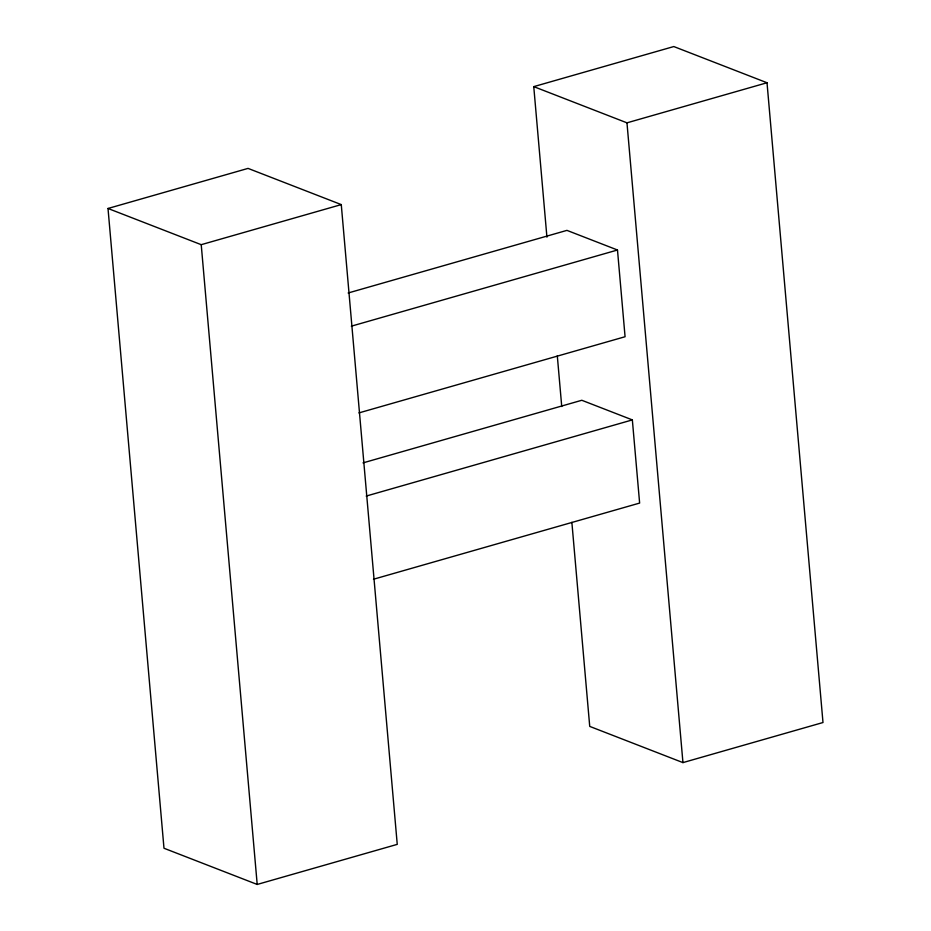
<?xml version="1.0" encoding="UTF-8"?>
<svg xmlns="http://www.w3.org/2000/svg" width="931" height="931" viewBox="0 0 931 931"><rect width="100%" height="100%" fill="white"/><g stroke="black" fill="none" stroke-linecap="round" stroke-linejoin="round"><path stroke-width="1.4" d="M108.008 208.474L248.053 168.395L341.27 204.599L397.246 844.37L257.2 884.45L163.984 848.246L108.008 208.474L201.224 244.678L341.27 204.599M546.928 237.161L533.754 86.63L673.8 46.55L767.016 82.754L822.992 722.526L682.947 762.605L589.73 726.401L571.867 522.314M533.754 86.63L626.97 122.834L767.016 82.754M348.159 292.986L566.944 230.376L617.486 250.008L625.073 336.731L358.912 412.91M351.324 326.176L617.486 250.008M363.02 462.882L581.805 400.272L632.347 419.904L639.632 503.077L373.471 579.245M366.186 496.072L632.347 419.904M626.97 122.834L682.947 762.605M557.308 355.851L561.742 406.521M201.224 244.678L257.2 884.45"/></g></svg>
